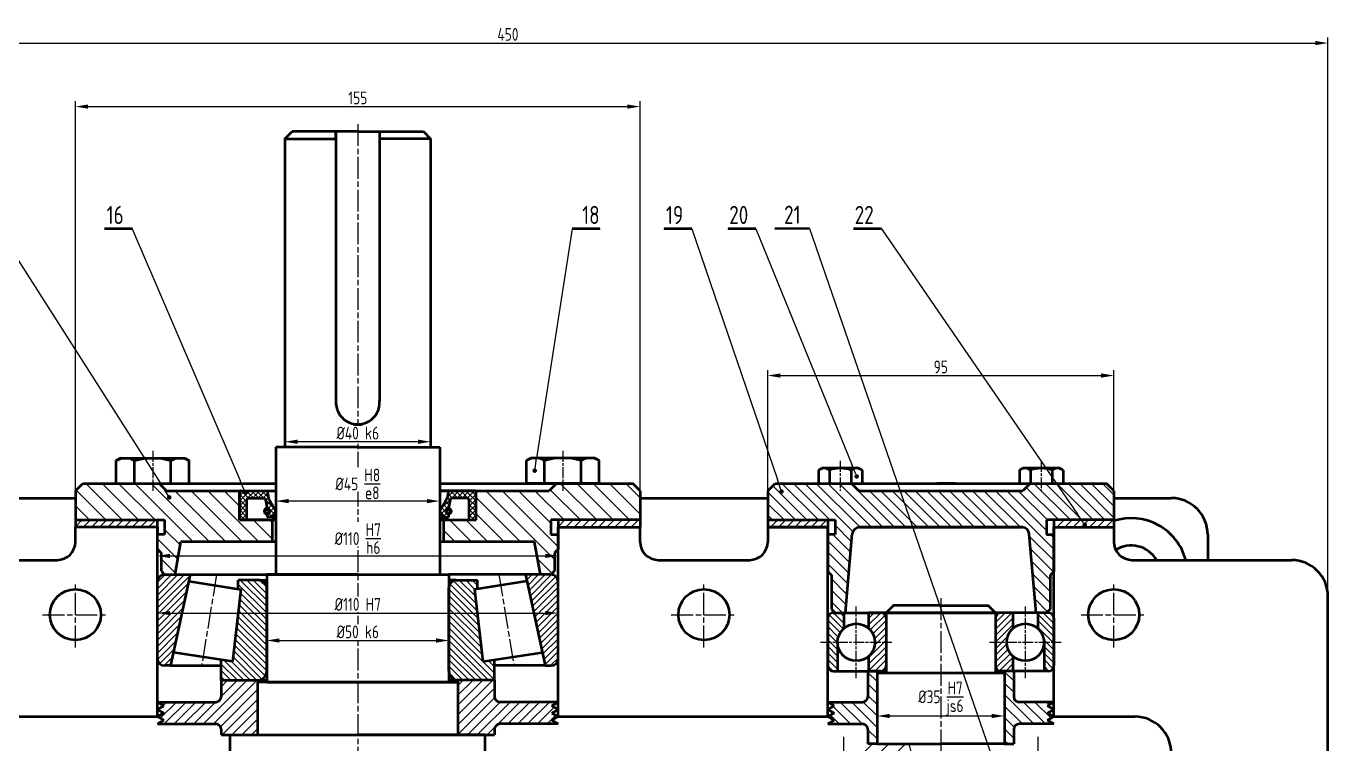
# Model space of a CAD drawing. Header units: millimetres. Extents: x -11122 to -2883, y -3177 to -1688.
# Drawn here: x -6755.8 to -6398.5, y -2977.8 to -2780.7 of the extents above; entities that cross this region are included whole.
import ezdxf

# ---------------------------------------------------------------- set-up
doc = ezdxf.new("R2010")
doc.units = ezdxf.units.MM
doc.header["$LTSCALE"] = 0.5
doc.linetypes.add('AM_ISO08W050', pattern=[18, 12, -1.5, 3, -1.5])
doc.linetypes.add('AM_ISO08W050x2', pattern=[9, 6, -0.75, 1.5, -0.75])
for name, color, linetype, lineweight in [('AM_0', 7, 'Continuous', 50), ('AM_0N', 7, 'Continuous', 50), ('AM_4', 3, 'Continuous', 25), ('AM_5', 3, 'Continuous', 25), ('AM_7', 4, 'AM_ISO08W050', 25), ('AM_8N', 1, 'Continuous', 25), ('nét đậm', 7, 'Continuous', 50), ('Đường tâm', 4, 'AM_ISO08W050', 25)]:
    doc.layers.add(name, color=color, linetype=linetype, lineweight=lineweight)
doc.styles.get("Standard").update_dxf_attribs({"font": 'tcvn+7284-2003i.ttf', "width": 0.8, "height": 3.5})
doc.styles.add('TCVN', font='tcvn+7284-2003i.ttf', dxfattribs={"width": 0.8, "height": 3.5})
doc.dimstyles.new('MyTemplate$0', dxfattribs={"dimtxt": 3.5, "dimasz": 3.5, "dimexe": 1.5, "dimexo": 0, "dimtad": 1, "dimtoh": 1, "dimdec": 0, "dimzin": 0, "dimtxsty": 'TCVN', "dimcen": 0, "dimclrd": 3, "dimclre": 3, "dimclrt": 1, "dimadec": 0, "dimazin": 0, "dimtfac": 1, "dimtdec": 0, "dimtofl": 0, "dimtmove": 0, "dimatfit": 3, "dimfxl": 1, "dimtfill": 1, "dimtolj": 1, "dimtzin": 0, "dimarcsym": 0})

# ---------------------------------------------------------------- blocks, each defined once
blk = doc.blocks.new('M10_dau_lu_long')
at = {"layer": 'AM_0'}
for p, q in [((3376.73, 3414.67), (3375.57, 3414)), ((3375.57, 3407.67), (3375.57, 3414)), ((3394.41, 3414.67), (3376.73, 3414.67)), ((3394.41, 3414.67), (3376.73, 3414.67)), ((3380.57, 3407.67), (3380.57, 3414)), ((3390.57, 3407.67), (3390.57, 3414)), ((3394.41, 3414.67), (3395.57, 3414)), ((3395.57, 3407.67), (3395.57, 3414)), ((3395.57, 3407.67), (3375.57, 3407.67))]:
    blk.add_line(p, q, dxfattribs=at)
for centre, radius, start, end in [((3378.07, 3409.67), 5, 60, 120), ((3385.57, 3395.67), 19, 74.7385, 105.2615), ((3393.07, 3409.67), 5, 60, 120)]:
    blk.add_arc(centre, radius, start, end, dxfattribs=at)
blk = doc.blocks.new('*D165')
at = {"layer": 'AM_5', "color": 3, "lineweight": -2, "transparency": 16777216}
for p, q in [((-6689.75, -2946.33), (-6689.75, -2950.9)), ((-6639.75, -2946.33), (-6639.75, -2950.9)), ((-6686.25, -2949.4), (-6643.25, -2949.4))]:
    blk.add_line(p, q, dxfattribs=at)
at = {"layer": 'AM_5', "color": 3, "transparency": 16777216}
for points in [[(-6686.25, -2948.82), (-6686.25, -2949.99), (-6689.75, -2949.4)], [(-6643.25, -2948.82), (-6643.25, -2949.99), (-6639.75, -2949.4)]]:
    blk.add_solid(points, dxfattribs=at)
at = {"layer": 'AM_5', "color": 1, "transparency": 16777216, "insert": (-6664.75, -2947.03), "char_height": 3.5, "attachment_point": 5, "style": 'TCVN', "bg_fill": 3, "box_fill_scale": 1.1, "bg_fill_color": 256, "bg_fill_true_color": 13158600, "bg_fill_transparency": 0}
blk.add_mtext('\\A1;%%c50{}{\\C2; k6}', dxfattribs=at)
blk = doc.blocks.new('*D166')
at = {"layer": 'AM_5', "color": 3, "lineweight": -2, "transparency": 16777216}
for p, q in [((-6687.25, -2920.31), (-6687.25, -2909.63)), ((-6645.75, -2911.13), (-6683.75, -2911.13)), ((-6642.25, -2920.31), (-6642.25, -2909.63))]:
    blk.add_line(p, q, dxfattribs=at)
at = {"layer": 'AM_5', "color": 3, "transparency": 16777216}
for points in [[(-6683.75, -2910.55), (-6683.75, -2911.71), (-6687.25, -2911.13)], [(-6645.75, -2910.55), (-6645.75, -2911.71), (-6642.25, -2911.13)]]:
    blk.add_solid(points, dxfattribs=at)
at = {"layer": 'AM_5', "color": 1, "transparency": 16777216, "insert": (-6664.75, -2906.42), "char_height": 3.5, "attachment_point": 5, "style": 'TCVN', "bg_fill": 3, "box_fill_scale": 1.1, "bg_fill_color": 256, "bg_fill_true_color": 13158600, "bg_fill_transparency": 0}
blk.add_mtext('\\A1;%%C45{}{\\C2; \\SH8/e8;}', dxfattribs=at)
blk = doc.blocks.new('*D151')
at = {"layer": 'AM_5', "color": 3, "lineweight": -2, "transparency": 16777216}
for p, q in [((-6684.75, -2875.92), (-6684.75, -2896.33)), ((-6644.75, -2875.92), (-6644.75, -2896.33)), ((-6648.25, -2894.83), (-6681.25, -2894.83))]:
    blk.add_line(p, q, dxfattribs=at)
at = {"layer": 'AM_5', "color": 3, "transparency": 16777216}
for points in [[(-6681.25, -2894.25), (-6681.25, -2895.42), (-6684.75, -2894.83)], [(-6648.25, -2894.25), (-6648.25, -2895.42), (-6644.75, -2894.83)]]:
    blk.add_solid(points, dxfattribs=at)
at = {"layer": 'AM_5', "color": 1, "transparency": 16777216, "insert": (-6664.75, -2892.46), "char_height": 3.5, "attachment_point": 5, "style": 'TCVN', "bg_fill": 3, "box_fill_scale": 1.1, "bg_fill_color": 256, "bg_fill_true_color": 13158600, "bg_fill_transparency": 0}
blk.add_mtext('\\A1;%%C40{}{\\C2; k6}', dxfattribs=at)
blk = doc.blocks.new('*D150')
at = {"layer": 'AM_5', "color": 3, "lineweight": -2, "transparency": 16777216}
for p, q in [((-6522.25, -2967.81), (-6522.25, -2971.62)), ((-6487.25, -2967.81), (-6487.25, -2971.62)), ((-6518.75, -2970.12), (-6490.75, -2970.12))]:
    blk.add_line(p, q, dxfattribs=at)
at = {"layer": 'AM_5', "color": 3, "transparency": 16777216}
for points in [[(-6518.75, -2969.54), (-6518.75, -2970.7), (-6522.25, -2970.12)], [(-6490.75, -2969.54), (-6490.75, -2970.7), (-6487.25, -2970.12)]]:
    blk.add_solid(points, dxfattribs=at)
at = {"layer": 'AM_5', "color": 1, "transparency": 16777216, "insert": (-6504.75, -2964.86), "char_height": 3.5, "attachment_point": 5, "style": 'TCVN', "bg_fill": 3, "box_fill_scale": 1.1, "bg_fill_color": 256, "bg_fill_true_color": 13158600, "bg_fill_transparency": 0}
blk.add_mtext('\\A1;%%c35{}{\\C2; \\SH7/js6;}', dxfattribs=at)
blk = doc.blocks.new('*D155')
at = {"layer": 'AM_5', "color": 3, "lineweight": -2, "transparency": 16777216}
for p, q in [((-6552.25, -2918.31), (-6552.25, -2875.16)), ((-6457.25, -2918.31), (-6457.25, -2875.16)), ((-6548.75, -2876.66), (-6460.75, -2876.66))]:
    blk.add_line(p, q, dxfattribs=at)
at = {"layer": 'AM_5', "color": 3, "transparency": 16777216}
for points in [[(-6548.75, -2876.08), (-6548.75, -2877.25), (-6552.25, -2876.66)], [(-6460.75, -2876.08), (-6460.75, -2877.25), (-6457.25, -2876.66)]]:
    blk.add_solid(points, dxfattribs=at)
at = {"layer": 'AM_5', "color": 1, "transparency": 16777216, "insert": (-6504.75, -2874.29), "char_height": 3.5, "attachment_point": 5, "style": 'TCVN', "bg_fill": 3, "box_fill_scale": 1.1, "bg_fill_color": 256, "bg_fill_true_color": 13158600, "bg_fill_transparency": 0}
blk.add_mtext('\\A1;95', dxfattribs=at)
blk = doc.blocks.new('*D156')
at = {"layer": 'AM_5', "color": 3, "lineweight": -2, "transparency": 16777216}
for p, q in [((-6742.25, -2918.31), (-6742.25, -2801.31)), ((-6738.75, -2802.81), (-6590.75, -2802.81)), ((-6587.25, -2918.31), (-6587.25, -2801.31))]:
    blk.add_line(p, q, dxfattribs=at)
at = {"layer": 'AM_5', "color": 3, "transparency": 16777216}
for points in [[(-6738.75, -2802.23), (-6738.75, -2803.4), (-6742.25, -2802.81)], [(-6590.75, -2802.23), (-6590.75, -2803.4), (-6587.25, -2802.81)]]:
    blk.add_solid(points, dxfattribs=at)
at = {"layer": 'AM_5', "color": 1, "transparency": 16777216, "insert": (-6664.75, -2800.44), "char_height": 3.5, "attachment_point": 5, "style": 'TCVN', "bg_fill": 3, "box_fill_scale": 1.1, "bg_fill_color": 256, "bg_fill_true_color": 13158600, "bg_fill_transparency": 0}
blk.add_mtext('\\A1;155', dxfattribs=at)
blk = doc.blocks.new('*D157')
at = {"layer": 'AM_5', "color": 3, "lineweight": -2, "transparency": 16777216}
for p, q in [((-6848.59, -2987.31), (-6848.59, -2783.87)), ((-6845.09, -2785.37), (-6402, -2785.37)), ((-6398.5, -2987.31), (-6398.5, -2783.87))]:
    blk.add_line(p, q, dxfattribs=at)
at = {"layer": 'AM_5', "color": 3, "transparency": 16777216}
for points in [[(-6845.09, -2784.79), (-6845.09, -2785.95), (-6848.59, -2785.37)], [(-6402, -2784.79), (-6402, -2785.95), (-6398.5, -2785.37)]]:
    blk.add_solid(points, dxfattribs=at)
at = {"layer": 'AM_5', "color": 1, "transparency": 16777216, "insert": (-6623.54, -2782.99), "char_height": 3.5, "attachment_point": 5, "style": 'TCVN', "bg_fill": 3, "box_fill_scale": 1.1, "bg_fill_color": 256, "bg_fill_true_color": 13158600, "bg_fill_transparency": 0}
blk.add_mtext('\\A1;450', dxfattribs=at)
blk = doc.blocks.new('*D169')
at = {"color": 3, "lineweight": -2, "transparency": 16777216}
for p, q in [((-6719.75, -2922.31), (-6719.75, -2927.67)), ((-6609.75, -2922.31), (-6609.75, -2927.67)), ((-6716.25, -2926.17), (-6613.25, -2926.17))]:
    blk.add_line(p, q, dxfattribs=at)
at = {"color": 3, "transparency": 16777216}
for points in [[(-6716.25, -2925.58), (-6716.25, -2926.75), (-6719.75, -2926.17)], [(-6613.25, -2925.58), (-6613.25, -2926.75), (-6609.75, -2926.17)]]:
    blk.add_solid(points, dxfattribs=at)
at = {"color": 1, "transparency": 16777216, "insert": (-6664.75, -2921.43), "char_height": 3.5, "attachment_point": 5, "style": 'TCVN', "bg_fill": 3, "box_fill_scale": 1.1, "bg_fill_color": 256, "bg_fill_true_color": 13158600, "bg_fill_transparency": 0}
blk.add_mtext('\\A1;%%c110{}{\\C2; \\SH7/h6;}', dxfattribs=at)
blk = doc.blocks.new('*D170')
at = {"color": 3, "lineweight": -2, "transparency": 16777216}
for p, q in [((-6719.75, -2938.16), (-6719.75, -2943.38)), ((-6609.75, -2938.16), (-6609.75, -2943.38)), ((-6716.25, -2941.88), (-6613.25, -2941.88))]:
    blk.add_line(p, q, dxfattribs=at)
at = {"color": 3, "transparency": 16777216}
for points in [[(-6716.25, -2941.29), (-6716.25, -2942.46), (-6719.75, -2941.88)], [(-6613.25, -2941.29), (-6613.25, -2942.46), (-6609.75, -2941.88)]]:
    blk.add_solid(points, dxfattribs=at)
at = {"color": 1, "transparency": 16777216, "insert": (-6664.75, -2939.48), "char_height": 3.5, "attachment_point": 5, "style": 'TCVN', "bg_fill": 3, "box_fill_scale": 1.1, "bg_fill_color": 256, "bg_fill_true_color": 13158600, "bg_fill_transparency": 0}
blk.add_mtext('\\A1;%%c110{}{\\C2; H7}', dxfattribs=at)

msp = doc.modelspace()

# ---------------------------------------------------------------- hatches: boundary and pattern name
h = msp.add_hatch()
h.set_pattern_fill('ANSI31', color=1, scale=10)
h.set_pattern_definition([(45, (1360, 3.9097), (-0.88388348, 0.88388348), [])])
h.paths.add_polyline_path([(-6719.75, -2954.31, 0.414214), (-6717.75, -2956.31), (-6716.14, -2956.31), (-6710.75, -2931.31), (-6717.75, -2931.31, 0.414214), (-6719.75, -2933.31)])
h.paths.add_polyline_path([(-6613.36, -2956.31), (-6611.75, -2956.31, 0.414214), (-6609.75, -2954.31), (-6609.75, -2933.31, 0.414214), (-6611.75, -2931.31), (-6618.75, -2931.31)])
h = msp.add_hatch()
h.set_pattern_fill('ANSI31', color=1, scale=10, angle=90)
h.set_pattern_definition([(135, (1360, 3.9097), (-0.88388348, -0.88388348), [])])
h.paths.add_polyline_path([(-6699.1, -2955.2), (-6702.25, -2954.71), (-6702.25, -2960.31), (-6692.25, -2960.31, 0.414214), (-6689.75, -2957.81), (-6689.75, -2934.84, 0.414214), (-6691.75, -2932.84), (-6697.61, -2932.84), (-6697.61, -2935.26), (-6696.81, -2935.38)])
h.paths.add_polyline_path([(-6639.75, -2957.81, 0.414214), (-6637.25, -2960.31), (-6627.25, -2960.31), (-6627.25, -2954.71), (-6630.4, -2955.2), (-6632.7, -2935.38), (-6631.89, -2935.26), (-6631.89, -2932.84), (-6637.75, -2932.84, 0.414214), (-6639.75, -2934.84)])
at = {"layer": 'AM_7', "lineweight": 25}
h = msp.add_hatch(dxfattribs=at)
h.set_pattern_fill('ANSI31', color=256, angle=90)
h.set_pattern_definition([(135, (-7611.6033, -5522.9193), (-2.245064, -2.245064), [])])
h.paths.add_polyline_path([(-6688.25, -2922.31), (-6688.25, -2916.31), (-6697.25, -2916.31), (-6697.25, -2908.31), (-6717.25, -2908.31), (-6719.25, -2906.31), (-6740.25, -2906.31), (-6742.25, -2908.31), (-6742.25, -2916.31), (-6720.75, -2916.31), (-6717.75, -2916.31), (-6717.75, -2920.31), (-6719.75, -2920.31), (-6719.75, -2924.31), (-6718.75, -2925.31), (-6718.75, -2930.31), (-6717.75, -2931.31), (-6714.87, -2931.31), (-6713.28, -2922.31)])
h.paths.add_polyline_path([(-6632.25, -2908.31), (-6632.25, -2916.31), (-6641.25, -2916.31), (-6641.25, -2922.31), (-6616.23, -2922.31), (-6614.64, -2931.31), (-6611.75, -2931.31), (-6610.75, -2930.31), (-6610.75, -2925.31), (-6609.75, -2924.31), (-6609.75, -2920.31), (-6611.75, -2920.31), (-6611.75, -2916.31), (-6587.25, -2916.31), (-6587.25, -2908.31), (-6589.25, -2906.31), (-6610.25, -2906.31), (-6612.25, -2908.31)])
at = {"layer": 'AM_7'}
h = msp.add_hatch(dxfattribs=at)
h.set_pattern_fill('ANSI31', color=256, scale=0.7, angle=90)
h.set_pattern_definition([(135, (1389, 0), (-1.5715448, -1.5715448), [])])
h.paths.add_polyline_path([(-6522.25, -2957.81), (-6524.75, -2957.81), (-6524.75, -2964.81, -0.414214), (-6526.25, -2966.31), (-6535.75, -2966.31), (-6534.02, -2967.31), (-6535.75, -2968.31), (-6534.02, -2969.31), (-6535.75, -2970.31), (-6534.02, -2971.31), (-6535.75, -2972.31), (-6526.25, -2972.31, -0.414214), (-6524.75, -2973.81), (-6524.75, -2977.81), (-6522.25, -2977.81)])
h.paths.add_polyline_path([(-6473.75, -2968.31), (-6475.48, -2967.31), (-6473.75, -2966.31), (-6483.25, -2966.31, -0.414214), (-6484.75, -2964.81), (-6484.75, -2957.81), (-6487.25, -2957.81), (-6487.25, -2977.81), (-6484.75, -2977.81), (-6484.75, -2973.81, -0.414214), (-6483.25, -2972.31), (-6473.75, -2972.31), (-6475.48, -2971.31), (-6473.75, -2970.31), (-6475.48, -2969.31)])
h.paths.add_polyline_path([(-6474.75, -2931.43), (-6473.75, -2930.43), (-6473.75, -2920.31), (-6475.75, -2920.31), (-6475.75, -2916.31), (-6457.25, -2916.31), (-6457.25, -2908.31), (-6459.25, -2906.31), (-6480.25, -2906.31), (-6482.25, -2908.31), (-6527.25, -2908.31), (-6529.25, -2906.31), (-6550.25, -2906.31), (-6552.25, -2908.31), (-6552.25, -2916.31), (-6533.75, -2916.31), (-6533.75, -2920.31), (-6535.75, -2920.31), (-6535.75, -2930.43), (-6534.75, -2931.43), (-6534.75, -2940.81), (-6533.75, -2941.81), (-6530.94, -2941.81), (-6529.05, -2920.14, -0.388879), (-6527.05, -2918.31), (-6482.45, -2918.31, -0.388879), (-6480.46, -2920.14), (-6478.56, -2941.81), (-6475.75, -2941.81), (-6474.75, -2940.81)])
h = msp.add_hatch(dxfattribs=at)
h.set_pattern_fill('ANSI31', color=256, scale=0.5)
h.set_pattern_definition([(45, (1389, 0), (-1.12253202, 1.12253202), [])])
h.paths.add_polyline_path([(-6719.75, -2916.31), (-6720.75, -2916.31), (-6742.25, -2916.31), (-6742.25, -2918.31), (-6719.75, -2918.31)])
h.paths.add_polyline_path([(-6587.25, -2916.31), (-6609.75, -2916.31), (-6609.75, -2918.31), (-6587.25, -2918.31)])
h.paths.add_polyline_path([(-6535.75, -2916.31), (-6552.25, -2916.31), (-6552.25, -2918.31), (-6535.75, -2918.31)])
h.paths.add_polyline_path([(-6457.25, -2916.31), (-6473.75, -2916.31), (-6473.75, -2918.31), (-6457.25, -2918.31)])
h.paths.add_polyline_path([(-6465.02, -2917.64, -1), (-6465.45, -2917.64, -1)], flags=16)
at = {"layer": 'AM_7', "lineweight": 25}
h = msp.add_hatch(dxfattribs=at)
h.set_pattern_fill('ANSI31', color=256, scale=0.4, angle=90)
h.set_pattern_definition([(135, (-7611.6033, -5522.9193), (-0.8980256, -0.8980256), [])])
h.paths.add_polyline_path([(-6473.75, -2943.31, 0.414214), (-6475.25, -2941.81), (-6478.16, -2941.81), (-6478.16, -2946.06, -0.2145), (-6476.43, -2949.89), (-6476.43, -2957.81), (-6475.25, -2957.81, 0.414214), (-6473.75, -2956.31)])
h.paths.add_polyline_path([(-6531.35, -2946.06), (-6531.35, -2941.81), (-6533.75, -2941.81), (-6534.25, -2941.81, 0.414214), (-6535.75, -2943.31), (-6535.75, -2956.31, 0.414214), (-6534.25, -2957.81), (-6533.07, -2957.81), (-6533.07, -2949.89, -0.2145)])
h = msp.add_hatch(dxfattribs=at)
h.set_pattern_fill('ANSI31', color=256, scale=0.4)
h.set_pattern_definition([(45, (-7611.6033, -5522.9193), (-0.8980256, 0.8980256), [])])
h.paths.add_polyline_path([(-6519.75, -2943.31, 0.414214), (-6521.25, -2941.81), (-6524.55, -2941.81), (-6524.55, -2946.06, -0.2145), (-6522.83, -2949.89, -0.2145), (-6524.55, -2953.72), (-6524.55, -2957.81), (-6521.25, -2957.81, 0.414214), (-6519.75, -2956.31)])
h.paths.add_polyline_path([(-6484.95, -2941.81), (-6488.25, -2941.81, 0.414214), (-6489.75, -2943.31), (-6489.75, -2956.31, 0.414214), (-6488.25, -2957.81), (-6484.95, -2957.81), (-6484.95, -2953.72, -0.2145), (-6486.67, -2949.89, -0.2145), (-6484.95, -2946.06)])
h.paths.add_polyline_path([(-6484.95, -3054.9), (-6484.95, -3050.81), (-6488.25, -3050.81, 0.414214), (-6489.75, -3052.31), (-6489.75, -3065.31, 0.414214), (-6488.25, -3066.81), (-6484.95, -3066.81), (-6484.95, -3062.56, -0.2145), (-6486.67, -3058.73, -0.2145)])
h.paths.add_polyline_path([(-6524.55, -3050.81), (-6524.55, -3054.9, -0.2145), (-6522.83, -3058.73, -0.2145), (-6524.55, -3062.56), (-6524.55, -3066.81), (-6521.25, -3066.81, 0.414214), (-6519.75, -3065.31), (-6519.75, -3052.31, 0.414214), (-6521.25, -3050.81)])
h = msp.add_hatch(dxfattribs=at)
h.set_pattern_fill('ANSI31', color=256, scale=0.6)
h.set_pattern_definition([(45, (-7611.6033, -5522.9193), (-1.3470384, 1.3470384), [])])
h.paths.add_polyline_path([(-6637.25, -2975.31), (-6627.25, -2975.31), (-6627.25, -2973.81, -0.414214), (-6625.75, -2972.31), (-6609.75, -2972.31), (-6611.48, -2971.31), (-6609.75, -2970.31), (-6611.48, -2969.31), (-6609.75, -2968.31), (-6611.48, -2967.31), (-6609.75, -2966.31), (-6625.75, -2966.31, -0.414214), (-6627.25, -2964.81), (-6627.25, -2960.31), (-6637.25, -2960.31)])
h.paths.add_polyline_path([(-6692.25, -2960.31), (-6702.25, -2960.31), (-6702.25, -2964.81, -0.414214), (-6703.75, -2966.31), (-6719.75, -2966.31), (-6718.02, -2967.31), (-6719.75, -2968.31), (-6718.02, -2969.31), (-6719.75, -2970.31), (-6718.02, -2971.31), (-6719.75, -2972.31), (-6703.75, -2972.31, -0.414214), (-6702.25, -2973.81), (-6702.25, -2975.31), (-6692.25, -2975.31)])
at = {"layer": 'AM_7'}
h = msp.add_hatch(dxfattribs=at)
h.set_pattern_fill('ANSI31', color=256)
h.set_pattern_definition([(45, (1389, 0), (-2.245064, 2.245064), [])])
edge = h.paths.add_edge_path()
edge.add_spline(control_points=[(-6504.75, -3009.43), (-6506.6, -3008.62), (-6514.54, -3006.07), (-6507.45, -3000.12), (-6513.5, -2977.81)], knot_values=[0, 0, 0, 0, 6.170488, 25.158334, 25.158334, 25.158334, 25.158334], degree=3, periodic=0)
edge.add_line((-6513.5, -2977.81), (-6524.75, -2977.81))
edge.add_line((-6524.75, -2977.81), (-6527.67, -2977.81))
edge.add_line((-6527.67, -2977.81), (-6527.67, -3030.81))
edge.add_line((-6527.67, -3030.81), (-6512.95, -3030.81))
edge.add_spline(control_points=[(-6512.95, -3030.81), (-6511.12, -3029.26), (-6507.62, -3025.92), (-6504.75, -3022.43)], knot_values=[40.173751, 40.173751, 40.173751, 40.173751, 48.466243, 48.466243, 48.466243, 48.466243], degree=3, periodic=0)
edge.add_line((-6504.75, -3022.43), (-6504.75, -3009.43))
edge = h.paths.add_edge_path()
edge.add_spline(control_points=[(-6504.75, -3022.43), (-6502.37, -3019.53), (-6498.15, -3013), (-6502.32, -3010.48), (-6504.75, -3009.43)], knot_values=[25.158334, 25.158334, 25.158334, 25.158334, 32.067325, 40.173751, 40.173751, 40.173751, 40.173751], degree=3, periodic=0)
edge.add_line((-6504.75, -3009.43), (-6504.75, -3022.43))

# ---------------------------------------------------------------- linework, layer by layer
for p, q in [((-6687.25, -2906.31), (-6687.25, -2922.31)), ((-6642.25, -2906.31), (-6642.25, -2926.31)), ((-6642.25, -2906.31), (-6642.25, -2922.31)), ((-6642.25, -2906.31), (-6642.25, -2922.31)), ((-6587.25, -2918.31), (-6609.75, -2918.31)), ((-6609.75, -2918.31), (-6587.25, -2918.31)), ((-6687.25, -2920.31), (-6687.25, -2922.31)), ((-6687.25, -2920.31), (-6687.25, -2922.31)), ((-6642.25, -2920.31), (-6642.25, -2922.31)), ((-6717.75, -2931.31), (-6714.87, -2931.31)), ((-6717.75, -2931.31), (-6714.87, -2931.31)), ((-6611.75, -2931.31), (-6614.64, -2931.31)), ((-6489.75, -2957.81), (-6484.75, -2957.81)), ((-6692.25, -2960.31), (-6692.25, -2975.31)), ((-6692.25, -2960.31), (-6692.25, -2975.31)), ((-6639.75, -2960.31), (-6627.25, -2960.31)), ((-6637.25, -2960.31), (-6637.25, -2975.31)), ((-6694.75, -2975.31), (-6634.75, -2975.31)), ((-6524.75, -2977.81), (-6484.75, -2977.81))]:
    msp.add_line(p, q)
at = {"layer": 'AM_0'}
for p, q in [((-6684.75, -2811.63), (-6682.75, -2809.63)), ((-6684.75, -2811.63), (-6684.75, -2896.31)), ((-6684.75, -2811.63), (-6670.75, -2811.63)), ((-6664.75, -2809.63), (-6682.75, -2809.63)), ((-6664.75, -2809.63), (-6646.75, -2809.63)), ((-6644.75, -2811.63), (-6658.75, -2811.63)), ((-6646.75, -2809.63), (-6644.75, -2811.63)), ((-6644.75, -2811.63), (-6644.75, -2896.31)), ((-6726.62, -2836.38), (-6734.23, -2836.38)), ((-6598.31, -2836.38), (-6605.92, -2836.38)), ((-6573.11, -2836.38), (-6580.71, -2836.38)), ((-6555.55, -2836.38), (-6563.15, -2836.38)), ((-6540.81, -2836.33), (-6550.33, -2836.39)), ((-6521.07, -2836.38), (-6528.67, -2836.38)), ((-6664.75, -2896.31), (-6687.25, -2896.31)), ((-6687.25, -2896.31), (-6687.25, -2931.31)), ((-6664.75, -2896.31), (-6642.25, -2896.31)), ((-6642.25, -2896.31), (-6642.25, -2931.31)), ((-6742.25, -2908.31), (-6740.25, -2906.31)), ((-6742.25, -2908.31), (-6742.25, -2918.31)), ((-6740.25, -2906.31), (-6687.25, -2906.31)), ((-6719.25, -2906.31), (-6717.25, -2908.31)), ((-6717.25, -2908.31), (-6687.25, -2908.31)), ((-6642.25, -2906.31), (-6589.25, -2906.31)), ((-6642.25, -2908.31), (-6612.25, -2908.31)), ((-6610.25, -2906.31), (-6612.25, -2908.31)), ((-6587.25, -2908.31), (-6589.25, -2906.31)), ((-6587.25, -2908.31), (-6587.25, -2918.31)), ((-6552.25, -2908.31), (-6550.25, -2906.31)), ((-6552.25, -2908.31), (-6552.25, -2918.31)), ((-6550.25, -2906.31), (-6459.25, -2906.31)), ((-6529.25, -2906.31), (-6527.25, -2908.31)), ((-6527.25, -2908.31), (-6482.25, -2908.31)), ((-6480.25, -2906.31), (-6482.25, -2908.31)), ((-6457.25, -2908.31), (-6459.25, -2906.31)), ((-6457.25, -2908.31), (-6457.25, -2918.31)), ((-6813.59, -2910.31), (-6742.25, -2910.31)), ((-6587.25, -2910.31), (-6552.25, -2910.31)), ((-6457.25, -2910.31), (-6441.5, -2910.31)), ((-6742.25, -2916.31), (-6720.75, -2916.31)), ((-6742.25, -2922.31), (-6742.25, -2918.31)), ((-6719.75, -2918.31), (-6742.25, -2918.31)), ((-6720.75, -2916.31), (-6717.75, -2916.31)), ((-6719.75, -2920.31), (-6719.75, -2916.31)), ((-6719.75, -2918.31), (-6719.75, -2920.31)), ((-6717.75, -2916.31), (-6717.75, -2920.31)), ((-6688.25, -2916.31), (-6688.25, -2922.31)), ((-6641.25, -2916.31), (-6641.25, -2922.31)), ((-6587.25, -2916.31), (-6611.75, -2916.31)), ((-6611.75, -2916.31), (-6611.75, -2920.31)), ((-6609.75, -2916.31), (-6609.75, -2924.31)), ((-6609.75, -2970.31), (-6609.75, -2918.31)), ((-6609.75, -2918.31), (-6587.25, -2918.31)), ((-6587.25, -2922.31), (-6587.25, -2918.31)), ((-6552.25, -2916.31), (-6533.75, -2916.31)), ((-6552.25, -2918.31), (-6552.25, -2922.31)), ((-6535.75, -2918.31), (-6552.25, -2918.31)), ((-6552.25, -2918.31), (-6535.75, -2918.31)), ((-6535.75, -2916.31), (-6535.75, -2930.43)), ((-6535.75, -2970.31), (-6535.75, -2918.31)), ((-6533.75, -2916.31), (-6533.75, -2920.31)), ((-6482.45, -2918.31), (-6527.05, -2918.31)), ((-6527.05, -2918.31), (-6482.45, -2918.31)), ((-6457.25, -2916.31), (-6475.75, -2916.31)), ((-6475.75, -2916.31), (-6475.75, -2920.31)), ((-6473.75, -2916.31), (-6473.75, -2930.43)), ((-6473.75, -2970.31), (-6473.75, -2918.31)), ((-6473.75, -2918.31), (-6457.25, -2918.31)), ((-6473.75, -2918.31), (-6457.25, -2918.31)), ((-6457.25, -2918.31), (-6457.25, -2922.31)), ((-6719.75, -2970.31), (-6719.75, -2920.31)), ((-6717.75, -2920.31), (-6719.75, -2920.31)), ((-6714.87, -2931.31), (-6713.28, -2922.31)), ((-6687.25, -2922.31), (-6713.28, -2922.31)), ((-6616.23, -2922.31), (-6642.25, -2922.31)), ((-6614.64, -2931.31), (-6616.23, -2922.31)), ((-6611.75, -2920.31), (-6609.75, -2920.31)), ((-6533.75, -2920.31), (-6535.75, -2920.31)), ((-6530.94, -2941.81), (-6529.05, -2920.14)), ((-6478.56, -2941.81), (-6480.46, -2920.14)), ((-6475.75, -2920.31), (-6473.75, -2920.31)), ((-6431.5, -2920.31), (-6431.5, -2927.31)), ((-6719.75, -2924.31), (-6718.75, -2925.31)), ((-6718.75, -2925.31), (-6718.75, -2930.31)), ((-6609.75, -2924.31), (-6610.75, -2925.31)), ((-6610.75, -2925.31), (-6610.75, -2930.31)), ((-6846.59, -2927.31), (-6747.25, -2927.31)), ((-6582.25, -2927.31), (-6557.25, -2927.31)), ((-6452.25, -2927.31), (-6408.5, -2927.31)), ((-6719.75, -2954.31), (-6719.75, -2933.31)), ((-6718.75, -2930.31), (-6717.75, -2931.31)), ((-6717.75, -2931.31), (-6710.75, -2931.31)), ((-6710.75, -2931.31), (-6716.14, -2956.31)), ((-6711.15, -2933.15), (-6696.81, -2935.38)), ((-6710.75, -2931.31), (-6689.75, -2931.31)), ((-6691.75, -2932.84), (-6697.61, -2932.84)), ((-6697.61, -2935.26), (-6697.61, -2932.84)), ((-6691.75, -2932.84), (-6689.75, -2932.84)), ((-6689.75, -2931.31), (-6639.75, -2931.31)), ((-6689.75, -2931.31), (-6689.75, -2960.31)), ((-6689.75, -2931.31), (-6639.75, -2931.31)), ((-6689.75, -2931.31), (-6689.75, -2960.31)), ((-6689.75, -2931.31), (-6639.75, -2931.31)), ((-6639.75, -2931.31), (-6639.75, -2960.31)), ((-6618.75, -2931.31), (-6639.75, -2931.31)), ((-6639.75, -2931.31), (-6639.75, -2960.31)), ((-6637.75, -2932.84), (-6639.75, -2932.84)), ((-6637.75, -2932.84), (-6631.89, -2932.84)), ((-6618.36, -2933.15), (-6632.7, -2935.38)), ((-6631.89, -2935.26), (-6631.89, -2932.84)), ((-6618.75, -2931.31), (-6613.36, -2956.31)), ((-6611.75, -2931.31), (-6618.75, -2931.31)), ((-6610.75, -2930.31), (-6611.75, -2931.31)), ((-6609.75, -2954.31), (-6609.75, -2933.31)), ((-6535.75, -2930.43), (-6534.75, -2931.43)), ((-6534.75, -2931.43), (-6534.75, -2940.81)), ((-6473.75, -2930.43), (-6474.75, -2931.43)), ((-6474.75, -2931.43), (-6474.75, -2940.81)), ((-6696.81, -2935.38), (-6699.1, -2955.2)), ((-6689.75, -2957.81), (-6689.75, -2934.84)), ((-6639.75, -2957.81), (-6639.75, -2934.84)), ((-6632.7, -2935.38), (-6630.4, -2955.2)), ((-6398.5, -3071.31), (-6398.5, -2937.31)), ((-6535.75, -2943.31), (-6535.75, -2956.31)), ((-6534.75, -2940.81), (-6533.75, -2941.81)), ((-6534.25, -2941.81), (-6521.25, -2941.81)), ((-6533.75, -2941.81), (-6530.94, -2941.81)), ((-6531.35, -2941.81), (-6531.35, -2946.06)), ((-6524.55, -2941.81), (-6524.55, -2946.06)), ((-6484.95, -2941.81), (-6524.55, -2941.81)), ((-6519.75, -2941.81), (-6489.75, -2941.81)), ((-6519.75, -2943.31), (-6519.75, -2958.31)), ((-6489.75, -2943.31), (-6489.75, -2958.31)), ((-6475.25, -2941.81), (-6488.25, -2941.81)), ((-6484.95, -2941.81), (-6484.95, -2946.06)), ((-6475.75, -2941.81), (-6478.56, -2941.81)), ((-6478.16, -2941.81), (-6478.16, -2946.06)), ((-6474.75, -2940.81), (-6475.75, -2941.81)), ((-6473.75, -2943.31), (-6473.75, -2956.31)), ((-6533.07, -2949.89), (-6533.07, -2957.81)), ((-6476.43, -2949.89), (-6476.43, -2957.81)), ((-6699.1, -2955.2), (-6715.36, -2952.67)), ((-6702.25, -2960.31), (-6702.25, -2954.71)), ((-6630.4, -2955.2), (-6614.15, -2952.67)), ((-6627.25, -2960.31), (-6627.25, -2954.71)), ((-6524.55, -2953.72), (-6524.55, -2957.81)), ((-6484.95, -2953.72), (-6484.95, -2957.81)), ((-6716.14, -2956.31), (-6717.75, -2956.31)), ((-6716.14, -2956.31), (-6702.25, -2956.31)), ((-6613.36, -2956.31), (-6627.25, -2956.31)), ((-6613.36, -2956.31), (-6611.75, -2956.31)), ((-6534.25, -2957.81), (-6521.25, -2957.81)), ((-6524.75, -2957.81), (-6524.75, -2964.81)), ((-6524.75, -2957.81), (-6519.75, -2957.81)), ((-6521.25, -2957.81), (-6524.55, -2957.81)), ((-6521.25, -2957.81), (-6522.25, -2957.81)), ((-6522.25, -2957.81), (-6522.25, -2977.81)), ((-6522.25, -2957.81), (-6522.25, -2977.81)), ((-6522.25, -2958.31), (-6487.25, -2958.31)), ((-6489.75, -2957.81), (-6487.25, -2957.81)), ((-6484.95, -2957.81), (-6489.75, -2957.81)), ((-6475.25, -2957.81), (-6488.25, -2957.81)), ((-6487.25, -2957.81), (-6487.25, -2977.81)), ((-6487.25, -2957.81), (-6487.25, -2977.81)), ((-6484.75, -2957.81), (-6484.75, -2964.81)), ((-6702.25, -2960.31), (-6702.25, -2964.81)), ((-6702.25, -2960.31), (-6692.25, -2960.31)), ((-6692.25, -2960.31), (-6689.75, -2960.31)), ((-6664.75, -2960.81), (-6692.25, -2960.81)), ((-6692.25, -2960.81), (-6692.25, -2975.31)), ((-6664.75, -2960.81), (-6637.25, -2960.81)), ((-6637.25, -2960.31), (-6639.75, -2960.31)), ((-6637.25, -2960.31), (-6637.25, -2975.31)), ((-6627.25, -2960.31), (-6637.25, -2960.31)), ((-6637.25, -2960.81), (-6637.25, -2975.31)), ((-6627.25, -2960.31), (-6627.25, -2964.81)), ((-6719.75, -2966.31), (-6703.75, -2966.31)), ((-6719.75, -2966.31), (-6718.02, -2967.31)), ((-6718.02, -2967.31), (-6719.75, -2968.31)), ((-6719.75, -2968.31), (-6718.02, -2969.31)), ((-6609.75, -2966.31), (-6625.75, -2966.31)), ((-6609.75, -2966.31), (-6611.48, -2967.31)), ((-6611.48, -2967.31), (-6609.75, -2968.31)), ((-6609.75, -2968.31), (-6611.48, -2969.31)), ((-6535.75, -2966.31), (-6526.25, -2966.31)), ((-6535.75, -2966.31), (-6534.02, -2967.31)), ((-6534.02, -2967.31), (-6535.75, -2968.31)), ((-6535.75, -2968.31), (-6534.02, -2969.31)), ((-6473.75, -2966.31), (-6483.25, -2966.31)), ((-6473.75, -2966.31), (-6475.48, -2967.31)), ((-6475.48, -2967.31), (-6473.75, -2968.31)), ((-6473.75, -2968.31), (-6475.48, -2969.31)), ((-6803.59, -2970.31), (-6719.75, -2970.31)), ((-6718.02, -2969.31), (-6719.75, -2970.31)), ((-6719.75, -2970.31), (-6718.02, -2971.31)), ((-6718.02, -2971.31), (-6719.75, -2972.31)), ((-6719.75, -2972.31), (-6703.75, -2972.31)), ((-6609.75, -2972.31), (-6625.75, -2972.31)), ((-6611.48, -2969.31), (-6609.75, -2970.31)), ((-6609.75, -2970.31), (-6611.48, -2971.31)), ((-6611.48, -2971.31), (-6609.75, -2972.31)), ((-6609.75, -2970.31), (-6535.75, -2970.31)), ((-6534.02, -2969.31), (-6535.75, -2970.31)), ((-6535.75, -2970.31), (-6534.02, -2971.31)), ((-6534.02, -2971.31), (-6535.75, -2972.31)), ((-6535.75, -2972.31), (-6526.25, -2972.31)), ((-6473.75, -2972.31), (-6483.25, -2972.31)), ((-6475.48, -2969.31), (-6473.75, -2970.31)), ((-6473.75, -2970.31), (-6475.48, -2971.31)), ((-6475.48, -2971.31), (-6473.75, -2972.31)), ((-6473.75, -2970.31), (-6451.5, -2970.31)), ((-6702.25, -2973.81), (-6702.25, -2975.31)), ((-6702.25, -2975.31), (-6627.25, -2975.31)), ((-6699.75, -2980.31), (-6699.75, -2975.31)), ((-6699.75, -2975.31), (-6664.75, -2975.31)), ((-6629.75, -2975.31), (-6664.75, -2975.31)), ((-6629.75, -2980.31), (-6629.75, -2975.31)), ((-6627.25, -2973.81), (-6627.25, -2975.31)), ((-6524.75, -2973.81), (-6524.75, -2977.81)), ((-6484.75, -2973.81), (-6484.75, -2977.81)), ((-6522.25, -2977.81), (-6524.75, -2977.81)), ((-6522.25, -2977.81), (-6504.75, -2977.81)), ((-6487.25, -2977.81), (-6504.75, -2977.81)), ((-6487.25, -2977.81), (-6484.75, -2977.81))]:
    msp.add_line(p, q, dxfattribs=at)
at = {"layer": 'AM_0', "lineweight": 50}
for p, q in [((-6697.25, -2916.31), (-6697.25, -2908.31)), ((-6697.25, -2908.31), (-6687.25, -2908.31)), ((-6697.25, -2908.31), (-6697.25, -2916.31)), ((-6696.85, -2908.31), (-6695.25, -2908.31)), ((-6695.25, -2908.31), (-6687.25, -2908.31)), ((-6689.65, -2908.31), (-6689.25, -2910.31)), ((-6639.85, -2908.31), (-6640.25, -2910.31)), ((-6632.25, -2916.31), (-6632.25, -2908.31)), ((-6695.25, -2910.71), (-6695.25, -2916.31)), ((-6694.85, -2910.31), (-6690.21, -2910.31)), ((-6690.21, -2910.31), (-6689.65, -2913.11)), ((-6689.25, -2910.31), (-6687.25, -2913.91)), ((-6640.25, -2910.31), (-6642.25, -2913.91)), ((-6639.29, -2910.31), (-6639.85, -2913.11)), ((-6634.65, -2910.31), (-6639.29, -2910.31)), ((-6634.25, -2910.71), (-6634.25, -2916.31)), ((-6689.65, -2914.71), (-6689.65, -2915.51)), ((-6687.25, -2913.91), (-6688.25, -2915.51)), ((-6642.25, -2913.91), (-6641.25, -2915.51)), ((-6639.85, -2914.71), (-6639.85, -2915.51)), ((-6697.25, -2916.31), (-6687.25, -2916.31)), ((-6696.85, -2916.31), (-6695.25, -2916.31)), ((-6696.85, -2916.31), (-6695.25, -2916.31)), ((-6688.25, -2915.51), (-6689.65, -2915.51)), ((-6688.25, -2915.51), (-6687.25, -2915.51)), ((-6641.25, -2915.51), (-6642.25, -2915.51)), ((-6642.25, -2916.31), (-6632.25, -2916.31)), ((-6641.25, -2915.51), (-6639.85, -2915.51))]:
    msp.add_line(p, q, dxfattribs=at)
at = {"layer": 'AM_0', "lineweight": 25}
for p, q in [((-6687.25, -2908.31), (-6687.25, -2916.31)), ((-6719.75, -2920.31), (-6719.75, -2924.31))]:
    msp.add_line(p, q, dxfattribs=at)
at = {"layer": 'AM_0'}
for points in [[(-6664.75, -2931.31), (-6689.75, -2931.31), (-6689.75, -2960.81), (-6664.75, -2960.81)], [(-6664.75, -2931.31), (-6639.75, -2931.31), (-6639.75, -2960.81), (-6664.75, -2960.81)], [(-6504.75, -2939.81), (-6517.75, -2939.81), (-6519.75, -2941.81), (-6519.75, -2956.31)], [(-6504.75, -2939.81), (-6491.75, -2939.81), (-6489.75, -2941.81), (-6489.75, -2956.31)]]:
    msp.add_lwpolyline(points, dxfattribs=at)
at = {"layer": 'AM_0', "lineweight": 50}
for centre in [(-6689.65, -2913.91), (-6639.85, -2913.91)]:
    msp.add_circle(centre, 0.52, dxfattribs=at)
at = {"layer": 'AM_0'}
for centre, radius in [((-6742.25, -2942.31), 7), ((-6569.75, -2942.31), 7), ((-6457.27, -2942.31), 7), ((-6527.95, -2949.89), 5.12), ((-6481.55, -2949.89), 5.12)]:
    msp.add_circle(centre, radius, dxfattribs=at)
at = {"layer": 'AM_0', "lineweight": 50}
for centre, radius, start, end in [((-6696.85, -2908.71), 0.4, 90, 180), ((-6632.65, -2908.71), 0.4, 0, 90), ((-6689.65, -2913.91), 0.8, 90, 270), ((-6689.65, -2913.91), 0.8, 270, 90), ((-6639.85, -2913.91), 0.8, 90, 270), ((-6639.85, -2913.91), 0.8, 270, 90), ((-6696.85, -2915.91), 0.4, 180, 270), ((-6632.65, -2915.91), 0.4, 270, 0), ((-6452.5, -2931.31), 15.5, 14.9552, 107.8455)]:
    msp.add_arc(centre, radius, start, end, dxfattribs=at)
at = {"layer": 'AM_0'}
for centre, radius, start, end in [((-6632.65, -2908.71), 0.4, 0, 90), ((-6441.5, -2920.31), 10, 0, 90), ((-6527.05, -2920.31), 2, 90, 175), ((-6482.45, -2920.31), 2, 5, 90), ((-6747.25, -2922.31), 5, 270, 0), ((-6582.25, -2922.31), 5, 180, 270), ((-6557.25, -2922.31), 5, 270, 0), ((-6452.25, -2922.31), 5, 180, 270), ((-6452.5, -2931.31), 8, 30, 121.9545), ((-6408.5, -2937.31), 10, 0, 90), ((-6717.75, -2933.31), 2, 90, 180), ((-6691.75, -2934.84), 2, 0, 90), ((-6637.75, -2934.84), 2, 90, 180), ((-6611.75, -2933.31), 2, 0, 90), ((-6534.25, -2943.31), 1.5, 90, 180), ((-6521.25, -2943.31), 1.5, 0, 90), ((-6488.25, -2943.31), 1.5, 90, 180), ((-6475.25, -2943.31), 1.5, 0, 90), ((-6717.75, -2954.31), 2, 180, 270), ((-6611.75, -2954.31), 2, 270, 0), ((-6692.25, -2957.81), 2.5, 270, 0), ((-6637.25, -2957.81), 2.5, 180, 270), ((-6534.25, -2956.31), 1.5, 180, 270), ((-6521.25, -2956.31), 1.5, 270, 0), ((-6488.25, -2956.31), 1.5, 180, 270), ((-6475.25, -2956.31), 1.5, 270, 0), ((-6703.75, -2964.81), 1.5, 270, 0), ((-6625.75, -2964.81), 1.5, 180, 270), ((-6526.25, -2964.81), 1.5, 270, 0), ((-6483.25, -2964.81), 1.5, 180, 270), ((-6703.75, -2973.81), 1.5, 0, 90), ((-6625.75, -2973.81), 1.5, 90, 180), ((-6526.25, -2973.81), 1.5, 0, 90), ((-6483.25, -2973.81), 1.5, 90, 180), ((-6451.5, -2980.31), 10, 0, 90)]:
    msp.add_arc(centre, radius, start, end, dxfattribs=at)
at = {"layer": 'AM_0N'}
for p, q in [((-6634.25, -2908.31), (-6642.25, -2908.31)), ((-6632.65, -2908.31), (-6634.25, -2908.31)), ((-6697.25, -2915.91), (-6697.25, -2908.71)), ((-6632.25, -2915.91), (-6632.25, -2908.71)), ((-6689.65, -2916.31), (-6696.85, -2916.31)), ((-6689.65, -2916.31), (-6687.25, -2916.31)), ((-6639.85, -2916.31), (-6642.25, -2916.31)), ((-6639.85, -2916.31), (-6632.65, -2916.31))]:
    msp.add_line(p, q, dxfattribs=at)
for centre, start, end in [((-6694.85, -2910.71), 90, 180), ((-6634.65, -2910.71), 0, 90)]:
    msp.add_arc(centre, 0.4, start, end, dxfattribs=at)
at = {"layer": 'AM_4'}
msp.add_open_spline([(-6513.5, -2977.81), (-6507.45, -3000.12), (-6516.83, -3007.99), (-6492.2, -3010.79), (-6509.59, -3027.96), (-6512.95, -3030.81)], degree=3, knots=[0, 0, 0, 0, 18.987845, 33.264759, 48.466243, 48.466243, 48.466243, 48.466243], dxfattribs=at)
at = {"layer": 'AM_7'}
for p, q in [((-6664.75, -2807.63), (-6664.75, -3081.31)), ((-6742.25, -2951.31), (-6742.25, -2933.31)), ((-6569.75, -2951.31), (-6569.75, -2933.31)), ((-6457.27, -2951.31), (-6457.27, -2933.31)), ((-6751.25, -2942.31), (-6733.25, -2942.31)), ((-6578.75, -2942.31), (-6560.75, -2942.31)), ((-6466.27, -2942.31), (-6448.27, -2942.31)), ((-6531.42, -2975.81), (-6531.42, -3032.81)), ((-6478.09, -2975.81), (-6478.09, -3032.81))]:
    msp.add_line(p, q, dxfattribs=at)
at = {"layer": 'AM_7', "linetype": 'AM_ISO08W050x2'}
for p, q in [((-6721.04, -2897.31), (-6721.04, -2908.31)), ((-6608.46, -2897.31), (-6608.46, -2908.31)), ((-6532.33, -2900.11), (-6532.33, -2908.31)), ((-6477.18, -2900.11), (-6477.18, -2908.31))]:
    msp.add_line(p, q, dxfattribs=at)
at = {"layer": 'AM_7', "lineweight": 25}
for p, q in [((-6703.49, -2931.31), (-6707.62, -2956.31)), ((-6626.01, -2931.31), (-6621.88, -2956.31))]:
    msp.add_line(p, q, dxfattribs=at)
at = {"layer": 'AM_8N'}
for p, q in [((-6697.25, -2909.72), (-6695.84, -2908.31)), ((-6697.25, -2911.14), (-6694.42, -2908.31)), ((-6696.77, -2908.31), (-6694.77, -2910.31)), ((-6695.35, -2908.31), (-6693.35, -2910.31)), ((-6695.08, -2910.38), (-6693.01, -2908.31)), ((-6693.94, -2908.31), (-6691.94, -2910.31)), ((-6693.6, -2910.31), (-6691.6, -2908.31)), ((-6692.52, -2908.31), (-6690.52, -2910.31)), ((-6692.18, -2910.31), (-6690.18, -2908.31)), ((-6691.11, -2908.31), (-6689.29, -2910.13)), ((-6638.39, -2908.31), (-6640.22, -2910.13)), ((-6637.32, -2910.31), (-6639.32, -2908.31)), ((-6636.98, -2908.31), (-6638.98, -2910.31)), ((-6635.91, -2910.31), (-6637.91, -2908.31)), ((-6635.57, -2908.31), (-6637.57, -2910.31)), ((-6634.42, -2910.38), (-6636.5, -2908.31)), ((-6634.15, -2908.31), (-6636.15, -2910.31)), ((-6632.25, -2911.14), (-6635.08, -2908.31)), ((-6632.74, -2908.31), (-6634.74, -2910.31)), ((-6632.25, -2909.72), (-6633.67, -2908.31)), ((-6697.25, -2909.24), (-6695.25, -2911.24)), ((-6697.25, -2912.55), (-6695.18, -2910.48)), ((-6697.25, -2910.65), (-6695.25, -2912.65)), ((-6690.77, -2910.31), (-6689.5, -2909.05)), ((-6690.13, -2910.7), (-6687.66, -2913.17)), ((-6690.07, -2911.03), (-6689.27, -2910.23)), ((-6689.83, -2912.2), (-6688.78, -2911.15)), ((-6639.37, -2910.7), (-6641.84, -2913.17)), ((-6639.67, -2912.2), (-6640.72, -2911.15)), ((-6639.44, -2911.03), (-6640.24, -2910.23)), ((-6638.74, -2910.31), (-6640, -2909.05)), ((-6632.25, -2912.55), (-6634.33, -2910.48)), ((-6632.25, -2909.24), (-6634.25, -2911.24)), ((-6632.25, -2910.65), (-6634.25, -2912.65)), ((-6697.25, -2913.97), (-6695.25, -2911.97)), ((-6697.25, -2912.07), (-6695.25, -2914.07)), ((-6697.25, -2915.38), (-6695.25, -2913.38)), ((-6697.25, -2913.48), (-6695.25, -2915.48)), ((-6697.25, -2914.9), (-6695.84, -2916.31)), ((-6696.77, -2916.31), (-6695.25, -2914.8)), ((-6689.78, -2912.47), (-6687.67, -2914.58)), ((-6689.65, -2914.85), (-6689.49, -2914.69)), ((-6689.65, -2915.42), (-6689.57, -2915.51)), ((-6689.37, -2913.16), (-6688.28, -2912.06)), ((-6689.14, -2914.52), (-6688.21, -2915.45)), ((-6688.9, -2915.51), (-6687.27, -2913.88)), ((-6688.87, -2914.07), (-6687.77, -2912.97)), ((-6640.61, -2915.51), (-6642.24, -2913.88)), ((-6639.72, -2912.47), (-6641.83, -2914.58)), ((-6640.64, -2914.07), (-6641.73, -2912.97)), ((-6640.37, -2914.52), (-6641.29, -2915.45)), ((-6640.13, -2913.16), (-6641.23, -2912.06)), ((-6639.85, -2914.85), (-6640.01, -2914.69)), ((-6639.85, -2915.42), (-6639.94, -2915.51)), ((-6632.25, -2913.97), (-6634.25, -2911.97)), ((-6632.25, -2912.07), (-6634.25, -2914.07)), ((-6632.25, -2915.38), (-6634.25, -2913.38)), ((-6632.25, -2913.48), (-6634.25, -2915.48)), ((-6632.74, -2916.31), (-6634.25, -2914.8)), ((-6632.25, -2914.9), (-6633.67, -2916.31)), ((-6695.35, -2916.31), (-6695.25, -2916.21)), ((-6689.7, -2916.31), (-6689.64, -2916.26)), ((-6634.15, -2916.31), (-6634.25, -2916.21))]:
    msp.add_line(p, q, dxfattribs=at)
at = {"layer": 'nét đậm'}
for p, q in [((-6538.33, -2902.62), (-6537.44, -2902.11)), ((-6538.33, -2902.62), (-6538.33, -2906.31)), ((-6527.22, -2902.11), (-6537.44, -2902.11)), ((-6535.33, -2902.62), (-6535.33, -2906.31)), ((-6529.33, -2902.62), (-6529.33, -2906.31)), ((-6526.33, -2902.62), (-6527.22, -2902.11)), ((-6526.33, -2902.62), (-6526.33, -2906.31)), ((-6483.18, -2902.62), (-6482.28, -2902.11)), ((-6483.18, -2902.62), (-6483.18, -2906.31)), ((-6472.07, -2902.11), (-6482.28, -2902.11)), ((-6480.18, -2902.62), (-6480.18, -2906.31)), ((-6474.18, -2902.62), (-6474.18, -2906.31)), ((-6471.18, -2902.62), (-6472.07, -2902.11)), ((-6471.18, -2902.62), (-6471.18, -2906.31)), ((-6538.33, -2906.31), (-6503.33, -2906.31)), ((-6526.33, -2906.31), (-6503.33, -2906.31)), ((-6500.78, -2906.31), (-6505.88, -2906.31)), ((-6483.18, -2906.31), (-6459.34, -2906.31)), ((-6471.18, -2906.31), (-6459.34, -2906.31))]:
    msp.add_line(p, q, dxfattribs=at)
for centre, radius, start, end in [((-6536.8, -2904.48), 2.37, 51.5018, 120), ((-6532.33, -2911.11), 9, 90, 109.4712), ((-6532.33, -2911.11), 9, 70.5288, 90), ((-6527.86, -2904.48), 2.37, 60, 128.4982), ((-6481.65, -2904.48), 2.37, 51.5018, 120), ((-6477.18, -2911.11), 9, 90, 109.4712), ((-6477.18, -2911.11), 9, 70.5288, 90), ((-6472.7, -2904.48), 2.37, 60, 128.4982)]:
    msp.add_arc(centre, radius, start, end, dxfattribs=at)
at = {"layer": 'Đường tâm', "linetype": 'AM_ISO08W050x2'}
for p, q in [((-6527.95, -2959.7), (-6527.95, -2940.09)), ((-6481.55, -2959.7), (-6481.55, -2940.09)), ((-6537.75, -2949.89), (-6518.15, -2949.89)), ((-6491.36, -2949.89), (-6471.75, -2949.89))]:
    msp.add_line(p, q, dxfattribs=at)

# ---------------------------------------------------------------- block references
at = {"layer": 'AM_0', "lineweight": 50, "xscale": -1}
msp.add_blockref('M10_dau_lu_long', (-3335.47, -6313.98), dxfattribs=at)
at = {"layer": 'AM_0'}
msp.add_blockref('M10_dau_lu_long', (-9994.04, -6313.98), dxfattribs=at)

# ---------------------------------------------------------------- next in the draw order: dimensions: what is measured, and where the dimension line sits
at = {"layer": 'AM_5'}
dim = msp.add_linear_dim(base=(-6457.25, -2876.66), p1=(-6552.25, -2918.31), p2=(-6457.25, -2918.31), dimstyle='MyTemplate$0', override={"dimpost": ''}, dxfattribs=at)
dim.commit()
dim.dimension.update_dxf_attribs({"geometry": '*D155', "text_midpoint": (-6504.75, -2874.29)})
for base, p1, p2, text, override, picture, middle in [((-6684.75, -2894.83), (-6644.75, -2875.92), (-6684.75, -2875.92), '<>{}{\\C2; k6}', {"dimpost": '%%C<>', "dimtp": 0, "dimtm": 0, "dimtdec": 3, "dimtzin": 0}, '*D151', (-6664.75, -2894.83)), ((-6687.25, -2911.13), (-6642.25, -2920.31), (-6687.25, -2920.31), '<>{}{\\C2; \\SH8/e8;}', {"dimpost": '%%C<>', "dimtp": 0, "dimtm": 0, "dimtdec": 3, "dimtzin": 0}, '*D166', (-6664.75, -2911.13)), ((-6639.75, -2949.4), (-6689.75, -2946.33), (-6639.75, -2946.33), '%%c<>{}{\\C2; k6}', {"dimtdec": 3}, '*D165', (-6664.75, -2949.4))]:
    dim = msp.add_linear_dim(base=base, p1=p1, p2=p2, text=text, dimstyle='MyTemplate$0', override=override, dxfattribs=at)
    dim.commit()
    dim.dimension.update_dxf_attribs({"geometry": picture, "text_midpoint": middle, "dimtype": 160})
dim = msp.add_linear_dim(base=(-6487.25, -2970.12), p1=(-6522.25, -2967.81), p2=(-6487.25, -2967.81), text='%%c<>{}{\\C2; \\SH7/js6;}', dimstyle='MyTemplate$0', override={"dimtp": 0, "dimtm": 0, "dimtdec": 3, "dimtzin": 0}, dxfattribs=at)
dim.commit()
dim.dimension.update_dxf_attribs({"geometry": '*D150', "text_midpoint": (-6504.75, -2964.86)})

# ---------------------------------------------------------------- next in the draw order: dimensions: what is measured, and where the dimension line sits
dim = msp.add_linear_dim(base=(-6587.25, -2802.81), p1=(-6742.25, -2918.31), p2=(-6587.25, -2918.31), dimstyle='MyTemplate$0', dxfattribs=at)
dim.commit()
dim.dimension.update_dxf_attribs({"geometry": '*D156', "text_midpoint": (-6664.75, -2800.44)})

# ---------------------------------------------------------------- next in the draw order: dimensions: what is measured, and where the dimension line sits
dim = msp.add_linear_dim(base=(-6398.5, -2785.37), p1=(-6848.59, -2987.31), p2=(-6398.5, -2987.31), dimstyle='MyTemplate$0', dxfattribs=at)
dim.commit()
dim.dimension.update_dxf_attribs({"geometry": '*D157', "text_midpoint": (-6623.54, -2782.99)})

# ---------------------------------------------------------------- next in the draw order: hatches: boundary and pattern name
h = msp.add_hatch(color=256, dxfattribs=at)
edge = h.paths.add_edge_path(flags=0)
edge.add_arc((-6616.2, -2902.77), 0.625, 0, 360)
h = msp.add_hatch(color=256, dxfattribs=at)
edge = h.paths.add_edge_path(flags=0)
edge.add_arc((-6527.84, -2904.35), 0.625, 0, 360)
h = msp.add_hatch(color=256, dxfattribs=at)
edge = h.paths.add_edge_path(flags=0)
edge.add_arc((-6695.67, -2908.73), 0.625, 0, 360)
h = msp.add_hatch(color=256, dxfattribs=at)
edge = h.paths.add_edge_path(flags=0)
edge.add_arc((-6548.48, -2908.52), 0.625, 0, 360)
h = msp.add_hatch(color=256, dxfattribs=at)
edge = h.paths.add_edge_path(flags=0)
edge.add_arc((-6716.49, -2910.11), 0.625, 0, 360)
h = msp.add_hatch(color=256, dxfattribs=at)
edge = h.paths.add_edge_path(flags=0)
edge.add_arc((-6465.24, -2917.64), 0.625, 0, 360)

# ---------------------------------------------------------------- next in the draw order: linework, layer by layer
at = {"layer": 'AM_0'}
for p, q in [((-6670.75, -2811.63), (-6670.75, -2809.63)), ((-6670.75, -2809.63), (-6670.75, -2883.63)), ((-6658.75, -2809.63), (-6658.75, -2883.63)), ((-6670.74, -2883.63), (-6670.75, -2883.63)), ((-6658.75, -2883.63), (-6658.77, -2883.63))]:
    msp.add_line(p, q, dxfattribs=at)
msp.add_arc((-6664.75, -2884.05), 6, 175.9733, 4.0267, dxfattribs=at)
at = {"layer": 'AM_5'}
for p, q in [((-6763.54, -2836.38), (-6718.37, -2907.16)), ((-6726.63, -2836.38), (-6697.05, -2905.51)), ((-6605.92, -2836.38), (-6615.67, -2899.31)), ((-6573.11, -2836.38), (-6549.61, -2905.21)), ((-6555.5, -2836.38), (-6529.16, -2901.11)), ((-6540.79, -2836.33), (-6490.44, -2982.07)), ((-6521.07, -2836.38), (-6467.22, -2914.76)), ((-6616.11, -2902.15), (-6615.67, -2899.31)), ((-6528.08, -2903.77), (-6529.16, -2901.11)), ((-6716.83, -2909.59), (-6718.37, -2907.16)), ((-6695.92, -2908.15), (-6697.05, -2905.51)), ((-6548.68, -2907.93), (-6549.61, -2905.21)), ((-6465.59, -2917.13), (-6467.22, -2914.76))]:
    msp.add_line(p, q, dxfattribs=at)
at = {"layer": 'AM_5', "color": 3}
for p, q in [((-6726.63, -2836.38), (-6734.3, -2836.38)), ((-6605.92, -2836.38), (-6598.25, -2836.38)), ((-6573.11, -2836.38), (-6580.77, -2836.38)), ((-6555.5, -2836.38), (-6563.17, -2836.38)), ((-6540.79, -2836.33), (-6548.46, -2836.33)), ((-6521.07, -2836.38), (-6528.73, -2836.38))]:
    msp.add_line(p, q, dxfattribs=at)
at = {"layer": 'AM_7'}
msp.add_line((-6504.75, -2937.81), (-6504.75, -3157.81), dxfattribs=at)

# ---------------------------------------------------------------- next in the draw order: texts
at = {"layer": 'AM_5', "color": 1, "char_height": 5, "attachment_point": 8}
for s, insert in [('16', (-6731.34, -2835.07)), ('18', (-6600.77, -2835.07)), ('19', (-6577.82, -2835.07)), ('20', (-6560.21, -2835.07)), ('21', (-6545.5, -2835.02)), ('22', (-6525.77, -2835.07))]:
    msp.add_mtext(s, dxfattribs=dict(at, insert=insert))

# ---------------------------------------------------------------- next in the draw order: dimensions: what is measured, and where the dimension line sits
dim = msp.add_linear_dim(base=(-6609.75, -2926.17), p1=(-6719.75, -2922.31), p2=(-6609.75, -2922.31), text='%%c<>{}{\\C2; \\SH7/h6;}', dimstyle='MyTemplate$0', override={"dimtp": 0, "dimtm": 0, "dimtdec": 3, "dimtzin": 0})
dim.commit()
dim.dimension.update_dxf_attribs({"geometry": '*D169', "text_midpoint": (-6664.75, -2921.43)})
dim = msp.add_linear_dim(base=(-6609.75, -2941.88), p1=(-6719.75, -2938.16), p2=(-6609.75, -2938.16), text='%%c<>{}{\\C2; H7}', dimstyle='MyTemplate$0', override={"dimtdec": 3})
dim.commit()
dim.dimension.update_dxf_attribs({"geometry": '*D170', "text_midpoint": (-6664.75, -2941.88), "dimtype": 160})

doc.saveas('drawing.dxf')
